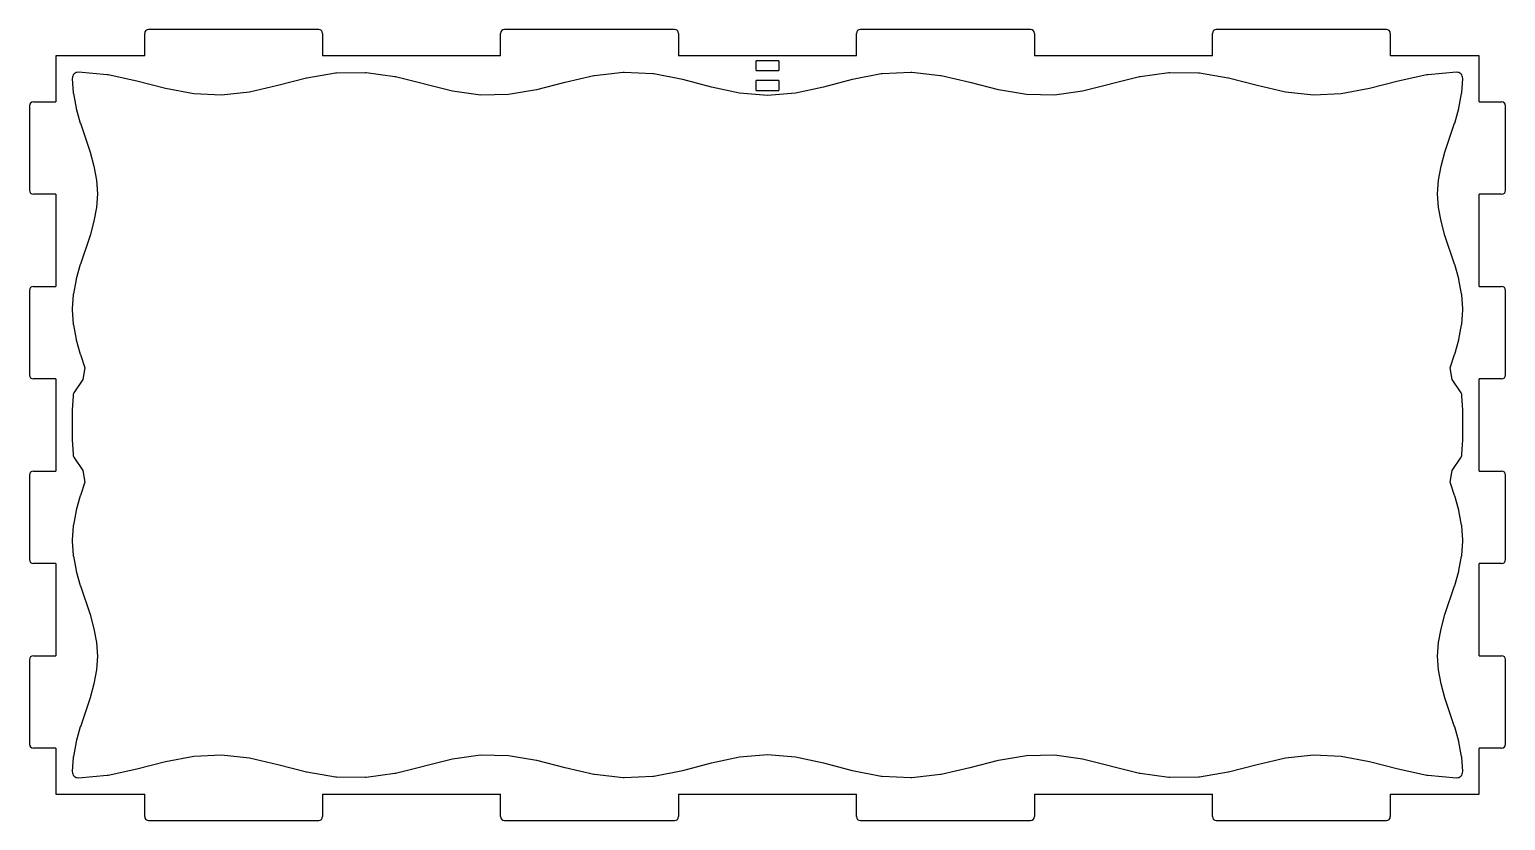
# Model space of a CAD drawing. Header units: millimetres. Extents: x 0 to 766, y 0 to 410.
import ezdxf

# ---------------------------------------------------------------- set-up
doc = ezdxf.new("R2010")
doc.units = ezdxf.units.MM
doc.layers.add('CutProfile', color=7, linetype='CONTINUOUS')

msp = doc.modelspace()

# ---------------------------------------------------------------- linework, layer by layer
at = {"layer": 'CutProfile'}
for p, q in [((59.77, 396.8), (59.77, 408.4)), ((150.12, 410.4), (61.77, 410.4)), ((152.12, 408.4), (152.12, 396.8)), ((244.47, 396.8), (244.47, 408.4)), ((334.82, 410.4), (246.47, 410.4)), ((336.82, 408.4), (336.82, 396.8)), ((429.18, 396.8), (429.18, 408.4)), ((519.52, 410.4), (431.18, 410.4)), ((521.52, 408.4), (521.52, 396.8)), ((613.88, 396.8), (613.88, 408.4)), ((704.23, 410.4), (615.88, 410.4)), ((706.23, 408.4), (706.23, 396.8)), ((59.77, 396.8), (13.6, 396.8)), ((13.6, 396.8), (13.6, 372.85)), ((244.47, 396.8), (152.12, 396.8)), ((429.18, 396.8), (336.82, 396.8)), ((377.2, 389.07), (377.2, 394.23)), ((388.8, 394.23), (377.2, 394.23)), ((388.8, 394.23), (388.8, 389.07)), ((613.88, 396.8), (521.52, 396.8)), ((752.4, 396.8), (706.23, 396.8)), ((752.4, 372.85), (752.4, 396.8)), ((22.21, 385), (22.71, 377.5)), ((40.36, 386.95), (25.45, 388.19)), ((55.65, 383.69), (40.74, 386.89)), ((70.59, 379.83), (55.77, 383.66)), ((143.73, 385.11), (128.85, 381.33)), ((158.87, 387.7), (143.96, 385.16)), ((174.23, 388), (159.32, 387.74)), ((189.62, 385.82), (174.71, 387.97)), ((219.58, 378.5), (189.91, 385.77)), ((292.87, 386.36), (277.96, 382.91)), ((308.12, 388.13), (293.21, 386.42)), ((323.52, 387.39), (308.61, 388.14)), ((338.85, 384.44), (323.94, 387.34)), ((353.87, 380.57), (339.02, 384.4)), ((377.2, 389.07), (388.8, 389.07)), ((377.2, 378.77), (377.2, 383.93)), ((388.8, 383.93), (377.2, 383.93)), ((388.8, 383.93), (388.8, 378.77)), ((426.98, 384.4), (412.13, 380.57)), ((442.06, 387.34), (427.15, 384.44)), ((457.39, 388.14), (442.48, 387.39)), ((472.79, 386.42), (457.88, 388.13)), ((488.04, 382.91), (473.13, 386.36)), ((576.09, 385.77), (546.42, 378.5)), ((591.29, 387.97), (576.38, 385.82)), ((606.68, 387.74), (591.77, 388)), ((622.04, 385.16), (607.13, 387.7)), ((637.15, 381.33), (622.27, 385.11)), ((710.23, 383.66), (695.41, 379.83)), ((725.26, 386.89), (710.35, 383.69)), ((740.55, 388.19), (725.64, 386.95)), ((743.29, 377.5), (743.79, 385)), ((22.75, 377.14), (24.17, 369.64)), ((85.2, 376.99), (70.59, 379.83)), ((99.65, 376.26), (85.2, 376.99)), ((114.14, 377.92), (99.65, 376.26)), ((128.85, 381.33), (114.14, 377.92)), ((234.11, 376.41), (219.58, 378.5)), ((248.55, 376.65), (234.11, 376.41)), ((263.11, 379.14), (248.55, 376.65)), ((277.9, 382.89), (263.11, 379.14)), ((368.53, 377.41), (353.87, 380.57)), ((383, 376.21), (368.53, 377.41)), ((377.2, 378.77), (388.8, 378.77)), ((397.47, 377.41), (383, 376.21)), ((412.13, 380.57), (397.47, 377.41)), ((502.89, 379.14), (488.1, 382.89)), ((517.45, 376.65), (502.89, 379.14)), ((531.89, 376.41), (517.45, 376.65)), ((546.42, 378.5), (531.89, 376.41)), ((651.86, 377.92), (637.15, 381.33)), ((666.35, 376.26), (651.86, 377.92)), ((680.8, 376.99), (666.35, 376.26)), ((695.41, 379.83), (680.8, 376.99)), ((741.83, 369.64), (743.25, 377.14)), ((0, 370.85), (0, 326.95)), ((2, 372.85), (13.6, 372.85)), ((24.23, 369.38), (26.36, 361.88)), ((739.64, 361.88), (741.77, 369.38)), ((752.4, 372.85), (764, 372.85)), ((766, 326.95), (766, 370.85)), ((26.4, 361.75), (31.39, 346.82)), ((734.61, 346.82), (739.6, 361.75)), ((31.39, 346.82), (33.46, 339.51)), ((732.54, 339.51), (734.61, 346.82)), ((33.46, 339.51), (34.82, 332.32)), ((731.18, 332.32), (732.54, 339.51)), ((34.82, 332.32), (35.29, 325.2)), ((730.71, 325.2), (731.18, 332.32)), ((13.6, 324.95), (2, 324.95)), ((13.6, 324.95), (13.6, 277.05)), ((35.29, 325.2), (34.82, 318.08)), ((731.18, 318.08), (730.71, 325.2)), ((752.4, 277.05), (752.4, 324.95)), ((764, 324.95), (752.4, 324.95)), ((34.82, 318.08), (33.46, 310.89)), ((732.54, 310.89), (731.18, 318.08)), ((33.46, 310.89), (31.39, 303.58)), ((734.61, 303.58), (732.54, 310.89)), ((31.39, 303.58), (26.4, 288.65)), ((739.6, 288.65), (734.61, 303.58)), ((26.36, 288.52), (24.23, 281.02)), ((741.77, 281.02), (739.64, 288.52)), ((2, 277.05), (13.6, 277.05)), ((24.17, 280.76), (22.75, 273.26)), ((743.25, 273.26), (741.83, 280.76)), ((752.4, 277.05), (764, 277.05)), ((0, 275.05), (0, 231.15)), ((22.71, 272.9), (22.21, 265.4)), ((743.79, 265.4), (743.29, 272.9)), ((766, 231.15), (766, 275.05)), ((22.21, 265), (22.71, 257.5)), ((743.29, 257.5), (743.79, 265)), ((22.75, 257.14), (24.17, 249.64)), ((741.83, 249.64), (743.25, 257.14)), ((24.23, 249.38), (26.36, 241.88)), ((739.64, 241.88), (741.77, 249.38)), ((26.4, 241.75), (28.67, 234.94)), ((737.33, 234.94), (739.6, 241.75)), ((28.67, 234.94), (27.73, 228.82)), ((738.27, 228.82), (737.33, 234.94)), ((13.6, 229.15), (2, 229.15)), ((13.6, 229.15), (13.6, 181.25)), ((27.73, 228.82), (23.07, 221.87)), ((742.93, 221.87), (738.27, 228.82)), ((752.4, 181.25), (752.4, 229.15)), ((764, 229.15), (752.4, 229.15)), ((22.57, 220.35), (22.2, 212.85)), ((743.8, 212.85), (743.43, 220.35)), ((22.2, 212.7), (22.2, 197.7)), ((743.8, 197.7), (743.8, 212.7)), ((22.2, 197.55), (22.57, 190.05)), ((743.43, 190.05), (743.8, 197.55)), ((23.07, 188.53), (27.73, 181.58)), ((738.27, 181.58), (742.93, 188.53)), ((0, 179.25), (0, 135.35)), ((2, 181.25), (13.6, 181.25)), ((27.73, 181.58), (28.67, 175.46)), ((737.33, 175.46), (738.27, 181.58)), ((752.4, 181.25), (764, 181.25)), ((766, 135.35), (766, 179.25)), ((28.67, 175.46), (26.4, 168.65)), ((739.6, 168.65), (737.33, 175.46)), ((26.36, 168.52), (24.23, 161.02)), ((741.77, 161.02), (739.64, 168.52)), ((24.17, 160.76), (22.75, 153.26)), ((743.25, 153.26), (741.83, 160.76)), ((22.71, 152.9), (22.21, 145.4)), ((743.79, 145.4), (743.29, 152.9)), ((22.21, 145), (22.71, 137.5)), ((743.29, 137.5), (743.79, 145)), ((13.6, 133.35), (2, 133.35)), ((13.6, 133.35), (13.6, 85.45)), ((22.75, 137.14), (24.17, 129.64)), ((741.83, 129.64), (743.25, 137.14)), ((752.4, 85.45), (752.4, 133.35)), ((764, 133.35), (752.4, 133.35)), ((24.23, 129.38), (26.36, 121.88)), ((739.64, 121.88), (741.77, 129.38)), ((26.4, 121.75), (31.39, 106.82)), ((734.61, 106.82), (739.6, 121.75)), ((31.39, 106.82), (33.46, 99.51)), ((732.54, 99.51), (734.61, 106.82)), ((33.46, 99.51), (34.82, 92.32)), ((34.82, 92.32), (35.29, 85.2)), ((730.71, 85.2), (731.18, 92.32)), ((731.18, 92.32), (732.54, 99.51)), ((2, 85.45), (13.6, 85.45)), ((35.29, 85.2), (34.82, 78.08)), ((731.18, 78.08), (730.71, 85.2)), ((752.4, 85.45), (764, 85.45)), ((0, 83.45), (0, 39.55)), ((34.82, 78.08), (33.46, 70.89)), ((732.54, 70.89), (731.18, 78.08)), ((766, 39.55), (766, 83.45)), ((33.46, 70.89), (31.39, 63.58)), ((734.61, 63.58), (732.54, 70.89)), ((31.39, 63.58), (26.4, 48.65)), ((739.6, 48.65), (734.61, 63.58)), ((26.36, 48.52), (24.23, 41.02)), ((741.77, 41.02), (739.64, 48.52)), ((24.17, 40.76), (22.75, 33.26)), ((743.25, 33.26), (741.83, 40.76)), ((13.6, 37.55), (2, 37.55)), ((13.6, 37.55), (13.6, 13.6)), ((22.71, 32.9), (22.21, 25.4)), ((70.59, 30.57), (85.2, 33.41)), ((85.2, 33.41), (99.65, 34.14)), ((99.65, 34.14), (114.14, 32.48)), ((114.14, 32.48), (128.85, 29.07)), ((189.91, 24.63), (219.58, 31.9)), ((219.58, 31.9), (234.11, 33.99)), ((234.11, 33.99), (248.55, 33.75)), ((248.55, 33.75), (263.11, 31.26)), ((263.11, 31.26), (277.9, 27.51)), ((353.87, 29.83), (368.53, 32.99)), ((368.53, 32.99), (383, 34.19)), ((383, 34.19), (397.47, 32.99)), ((397.47, 32.99), (412.13, 29.83)), ((488.1, 27.51), (502.89, 31.26)), ((502.89, 31.26), (517.45, 33.75)), ((517.45, 33.75), (531.89, 33.99)), ((531.89, 33.99), (546.42, 31.9)), ((546.42, 31.9), (576.09, 24.63)), ((637.15, 29.07), (651.86, 32.48)), ((651.86, 32.48), (666.35, 34.14)), ((666.35, 34.14), (680.8, 33.41)), ((680.8, 33.41), (695.41, 30.57)), ((743.79, 25.4), (743.29, 32.9)), ((752.4, 13.6), (752.4, 37.55)), ((764, 37.55), (752.4, 37.55)), ((25.45, 22.21), (40.36, 23.45)), ((40.74, 23.51), (55.65, 26.71)), ((55.77, 26.74), (70.59, 30.57)), ((128.85, 29.07), (143.73, 25.29)), ((143.96, 25.24), (158.87, 22.7)), ((174.71, 22.43), (189.62, 24.58)), ((277.96, 27.49), (292.87, 24.04)), ((293.21, 23.98), (308.12, 22.27)), ((308.61, 22.26), (323.52, 23.01)), ((323.94, 23.06), (338.85, 25.96)), ((339.02, 26), (353.87, 29.83)), ((412.13, 29.83), (426.98, 26)), ((427.15, 25.96), (442.06, 23.06)), ((442.48, 23.01), (457.39, 22.26)), ((457.88, 22.27), (472.79, 23.98)), ((473.13, 24.04), (488.04, 27.49)), ((576.38, 24.58), (591.29, 22.43)), ((607.13, 22.7), (622.04, 25.24)), ((622.27, 25.29), (637.15, 29.07)), ((695.41, 30.57), (710.23, 26.74)), ((710.35, 26.71), (725.26, 23.51)), ((725.64, 23.45), (740.55, 22.21)), ((159.32, 22.66), (174.23, 22.4)), ((591.77, 22.4), (606.68, 22.66)), ((13.6, 13.6), (59.77, 13.6)), ((59.77, 2), (59.77, 13.6)), ((152.12, 13.6), (152.12, 2)), ((152.12, 13.6), (244.47, 13.6)), ((244.47, 2), (244.47, 13.6)), ((336.82, 13.6), (336.82, 2)), ((336.82, 13.6), (429.18, 13.6)), ((429.18, 2), (429.18, 13.6)), ((521.52, 13.6), (521.52, 2)), ((521.52, 13.6), (613.88, 13.6)), ((613.88, 2), (613.88, 13.6)), ((706.23, 13.6), (706.23, 2)), ((706.23, 13.6), (752.4, 13.6)), ((61.77, 0), (150.12, 0)), ((246.47, 0), (334.82, 0)), ((431.18, 0), (519.52, 0)), ((615.88, 0), (704.23, 0))]:
    msp.add_line(p, q, dxfattribs=at)
for centre, radius, start, end in [((61.77, 408.4), 2, 90, 180), ((150.12, 408.4), 2, 0, 90), ((246.47, 408.4), 2, 90, 180), ((334.82, 408.4), 2, 0, 90), ((431.18, 408.4), 2, 90, 180), ((519.52, 408.4), 2, 0, 90), ((615.88, 408.4), 2, 90, 180), ((704.23, 408.4), 2, 0, 90), ((25.2, 385.2), 3, 85.24583, -176.19666), ((40.11, 383.96), 3, 77.85909, 85.24583), ((55.02, 380.75), 3, 75.52357, 77.85909), ((144.47, 382.2), 3, 99.68114, 104.23889), ((159.38, 384.74), 3, 90.96946, 99.68114), ((174.28, 385), 3, 81.8201, 90.96946), ((189.19, 382.85), 3, 76.2336, 81.8201), ((293.55, 383.44), 3, 96.52822, 103.06429), ((308.46, 385.15), 3, 87.11038, 96.52822), ((323.37, 384.4), 3, 78.99198, 87.11038), ((338.27, 381.5), 3, 75.52357, 78.99198), ((427.73, 381.5), 3, 101.00802, 104.47643), ((442.63, 384.4), 3, 92.88962, 101.00802), ((457.54, 385.15), 3, 83.47178, 92.88962), ((472.45, 383.44), 3, 76.93571, 83.47178), ((576.81, 382.85), 3, 98.1799, 103.7664), ((591.72, 385), 3, 89.03054, 98.1799), ((606.62, 384.74), 3, 80.31886, 89.03054), ((621.53, 382.2), 3, 75.76111, 80.31886), ((710.98, 380.75), 3, 102.14091, 104.47643), ((725.89, 383.96), 3, 94.75417, 102.14091), ((740.8, 385.2), 3, -3.80334, 94.75417), ((25.7, 377.7), 3, -176.19666, -169.27993), ((278.64, 379.98), 3, 103.06429, 104.23889), ((487.36, 379.98), 3, 75.76111, 76.93571), ((740.3, 377.7), 3, -10.72007, -3.80334), ((2, 370.85), 2, 90, 180), ((27.12, 370.2), 3, -169.27993, -164.181), ((738.88, 370.2), 3, -15.819, -10.72007), ((764, 370.85), 2, 0, 90), ((29.24, 362.7), 3, -164.181, -161.51985), ((736.76, 362.7), 3, -18.48015, -15.819), ((2, 326.95), 2, 180, -90), ((764, 326.95), 2, -90, 0), ((29.24, 287.7), 3, 161.51985, 164.181), ((736.76, 287.7), 3, 15.819, 18.48015), ((2, 275.05), 2, 90, 180), ((27.12, 280.2), 3, 164.181, 169.27993), ((738.88, 280.2), 3, 10.72007, 15.819), ((764, 275.05), 2, 0, 90), ((25.7, 272.7), 3, 169.27993, 176.19666), ((740.3, 272.7), 3, 3.80334, 10.72007), ((25.2, 265.2), 3, 176.19666, -176.19666), ((740.8, 265.2), 3, -3.80334, 3.80334), ((25.7, 257.7), 3, -176.19666, -169.27993), ((740.3, 257.7), 3, -10.72007, -3.80334), ((27.12, 250.2), 3, -169.27993, -164.181), ((738.88, 250.2), 3, -15.819, -10.72007), ((29.24, 242.7), 3, -164.181, -161.51985), ((736.76, 242.7), 3, -18.48015, -15.819), ((2, 231.15), 2, 180, -90), ((764, 231.15), 2, -90, 0), ((25.57, 220.2), 3, 146.17265, 177.20059), ((740.43, 220.2), 3, 2.79941, 33.82735), ((25.2, 212.7), 3, 177.20059, 180), ((740.8, 212.7), 3, 0, 2.79941), ((25.2, 197.7), 3, 180, -177.20059), ((740.8, 197.7), 3, -2.79941, 0), ((25.57, 190.2), 3, -177.20059, -146.17265), ((740.43, 190.2), 3, -33.82735, -2.79941), ((2, 179.25), 2, 90, 180), ((764, 179.25), 2, 0, 90), ((29.24, 167.7), 3, 161.51985, 164.181), ((736.76, 167.7), 3, 15.819, 18.48015), ((27.12, 160.2), 3, 164.181, 169.27993), ((738.88, 160.2), 3, 10.72007, 15.819), ((25.7, 152.7), 3, 169.27993, 176.19666), ((740.3, 152.7), 3, 3.80334, 10.72007), ((25.2, 145.2), 3, 176.19666, -176.19666), ((740.8, 145.2), 3, -3.80334, 3.80334), ((2, 135.35), 2, 180, -90), ((25.7, 137.7), 3, -176.19666, -169.27993), ((740.3, 137.7), 3, -10.72007, -3.80334), ((764, 135.35), 2, -90, 0), ((27.12, 130.2), 3, -169.27993, -164.181), ((738.88, 130.2), 3, -15.819, -10.72007), ((29.24, 122.7), 3, -164.181, -161.51985), ((736.76, 122.7), 3, -18.48015, -15.819), ((2, 83.45), 2, 90, 180), ((764, 83.45), 2, 0, 90), ((29.24, 47.7), 3, 161.51985, 164.181), ((736.76, 47.7), 3, 15.819, 18.48015), ((2, 39.55), 2, 180, -90), ((27.12, 40.2), 3, 164.181, 169.27993), ((738.88, 40.2), 3, 10.72007, 15.819), ((764, 39.55), 2, -90, 0), ((25.7, 32.7), 3, 169.27993, 176.19666), ((740.3, 32.7), 3, 3.80334, 10.72007), ((25.2, 25.2), 3, 176.19666, -85.24583), ((40.11, 26.44), 3, -85.24583, -77.85909), ((55.02, 29.65), 3, -77.85909, -75.52357), ((144.47, 28.2), 3, -104.23889, -99.68114), ((189.19, 27.55), 3, -81.8201, -76.2336), ((278.64, 30.42), 3, -104.23889, -103.06429), ((293.55, 26.96), 3, -103.06429, -96.52822), ((323.37, 26), 3, -87.11038, -78.99198), ((338.27, 28.9), 3, -78.99198, -75.52357), ((427.73, 28.9), 3, -104.47643, -101.00802), ((442.63, 26), 3, -101.00802, -92.88962), ((472.45, 26.96), 3, -83.47178, -76.93571), ((487.36, 30.42), 3, -76.93571, -75.76111), ((576.81, 27.55), 3, -103.7664, -98.1799), ((621.53, 28.2), 3, -80.31886, -75.76111), ((710.98, 29.65), 3, -104.47643, -102.14091), ((725.89, 26.44), 3, -102.14091, -94.75417), ((740.8, 25.2), 3, -94.75417, 3.80334), ((159.38, 25.66), 3, -99.68114, -90.96946), ((174.28, 25.4), 3, -90.96946, -81.8201), ((308.46, 25.25), 3, -96.52822, -87.11038), ((457.54, 25.25), 3, -92.88962, -83.47178), ((591.72, 25.4), 3, -98.1799, -89.03054), ((606.62, 25.66), 3, -89.03054, -80.31886), ((61.77, 2), 2, 180, -90), ((150.12, 2), 2, -90, 0), ((246.47, 2), 2, 180, -90), ((334.82, 2), 2, -90, 0), ((431.18, 2), 2, 180, -90), ((519.52, 2), 2, -90, 0), ((615.88, 2), 2, 180, -90), ((704.23, 2), 2, -90, 0)]:
    msp.add_arc(centre, radius, start, end, dxfattribs=at)

doc.saveas('drawing.dxf')
